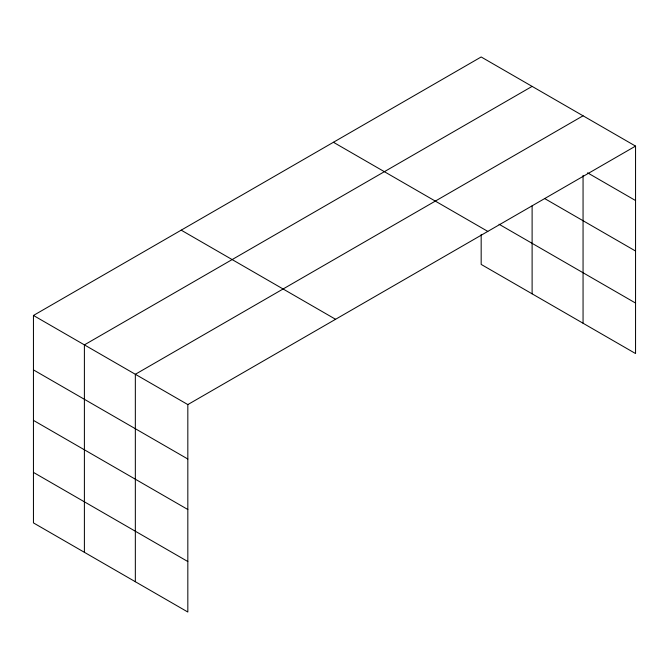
<?xml version="1.0" encoding="UTF-8"?>
<svg xmlns="http://www.w3.org/2000/svg" width="669" height="669" viewBox="0 0 669 669"><rect width="100%" height="100%" fill="white"/><g stroke="black" fill="none" stroke-linecap="round" stroke-linejoin="round"><path stroke-width="1" d="M33.45 315.459L187.83 404.586L187.83 612.026L33.45 522.899L33.45 315.459L481.17 56.974L635.55 146.101L635.55 353.541L481.17 264.414L481.17 234.526M532.114 86.385L84.394 344.878L84.394 552.31M583.059 115.796L135.339 374.289L135.339 581.729M187.83 404.586L635.55 146.101M587.583 172.836L635.55 200.533M544.633 198.534L635.55 251.026M499.049 224.24L635.55 303.049M333.421 142.271L487.801 231.399M181.199 230.161L335.579 319.289M33.45 369.89L187.83 459.018M33.45 420.383L187.83 509.51M33.45 472.406L187.83 561.534M583.059 175.378L583.059 323.236M532.114 205.876L532.114 293.825"/></g></svg>
